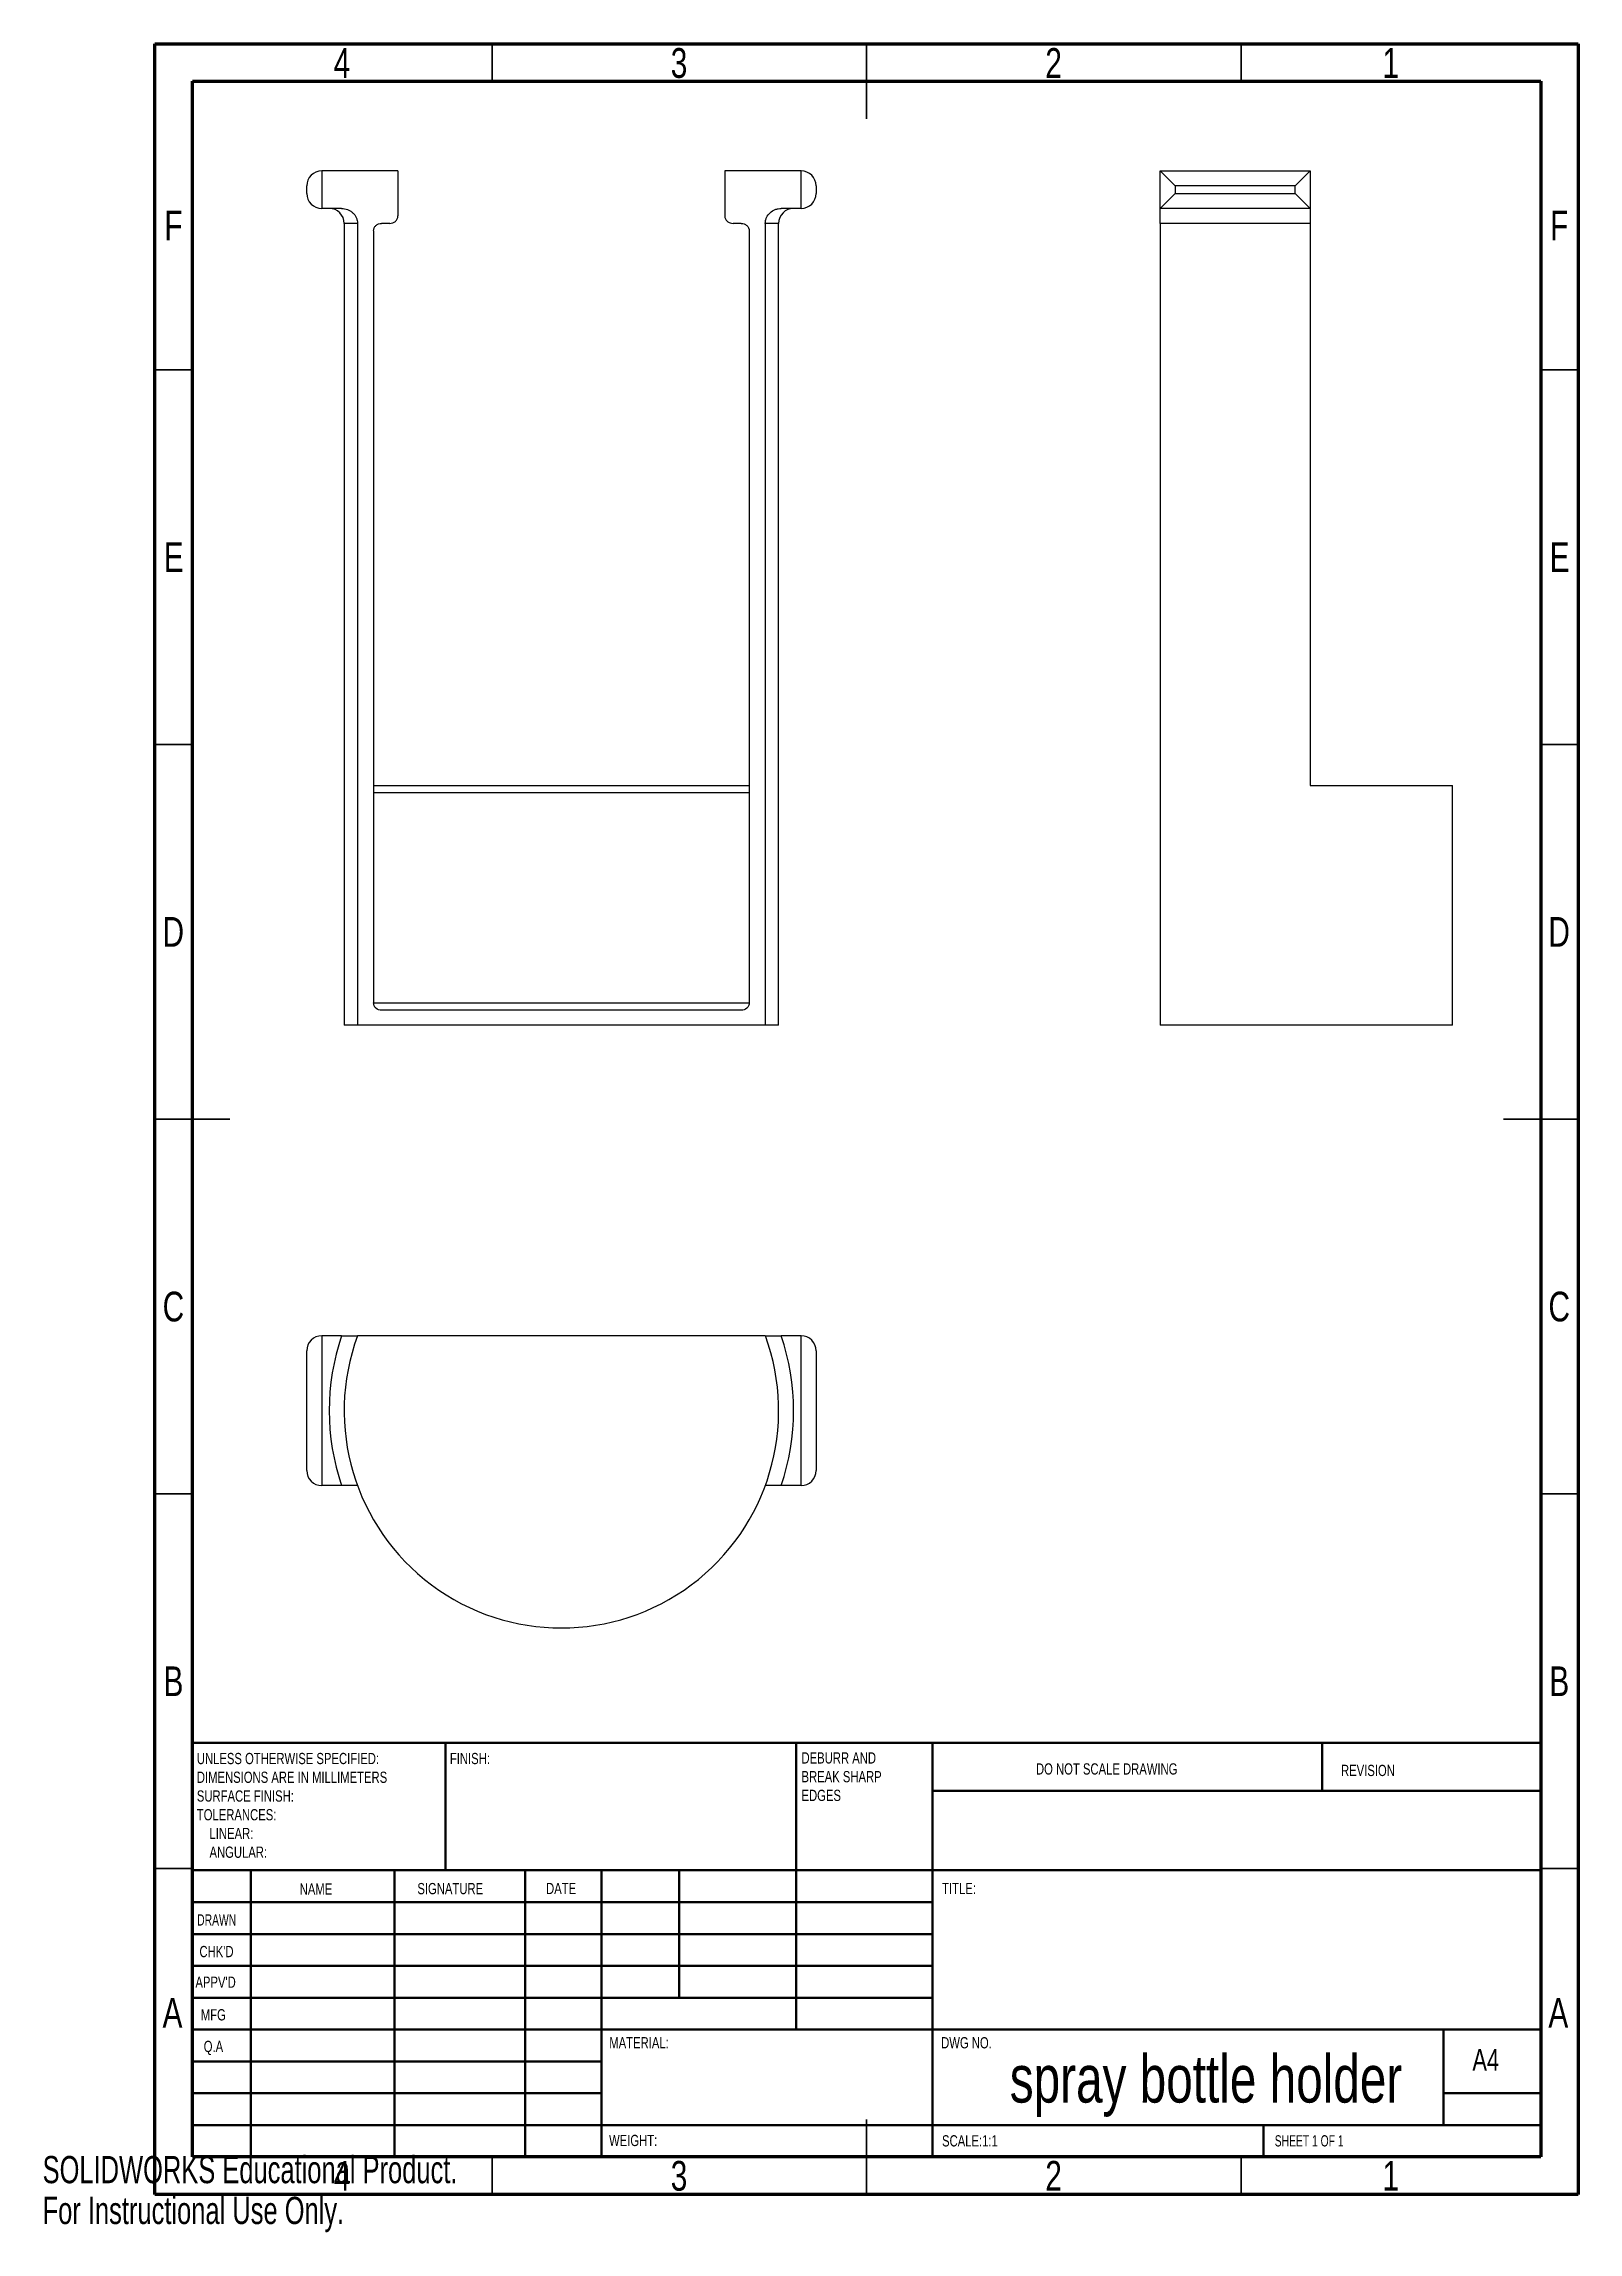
# Model space of a CAD drawing. Header units: millimetres. Extents: x 0 to 205, y 0 to 292.
import ezdxf

# ---------------------------------------------------------------- set-up
doc = ezdxf.new("R2010")
doc.units = ezdxf.units.MM
doc.styles.add('SLDTEXTSTYLE0', font='TXT', dxfattribs={"width": 0.75})
doc.styles.add('SLDTEXTSTYLE1', font='TXT', dxfattribs={"width": 0.686449})
doc.styles.add('SLDTEXTSTYLE2', font='TXT', dxfattribs={"width": 0.6875})
doc.styles.add('SLDTEXTSTYLE3', font='TXT', dxfattribs={"width": 0.7})

msp = doc.modelspace()

# ---------------------------------------------------------------- linework, layer by layer
at = {"color": 7, "linetype": 'Continuous', "lineweight": 70}
for p, q in [((15, 5), (15, 292)), ((15, 292), (205, 292)), ((205, 292), (205, 5)), ((20, 10), (20, 287)), ((20, 287), (200, 287)), ((200, 287), (200, 10)), ((200, 10), (20, 10)), ((205, 5), (15, 5))]:
    msp.add_line(p, q, dxfattribs=at)
at = {"color": 7, "linetype": 'Continuous', "lineweight": 35}
for p, q in [((60, 287), (60, 292)), ((110, 292), (110, 282)), ((110, 287), (110, 292)), ((160, 287), (160, 292)), ((20, 248.5), (15, 248.5)), ((200, 248.5), (205, 248.5)), ((20, 198.5), (15, 198.5)), ((200, 198.5), (205, 198.5)), ((15, 148.5), (25, 148.5)), ((20, 148.5), (15, 148.5)), ((205, 148.5), (195, 148.5)), ((200, 148.5), (205, 148.5)), ((20, 98.5), (15, 98.5)), ((200, 98.5), (205, 98.5)), ((20, 48.5), (15, 48.5)), ((200, 48.5), (205, 48.5)), ((110, 5), (110, 15)), ((60, 10), (60, 5)), ((110, 10), (110, 5)), ((160, 10), (160, 5))]:
    msp.add_line(p, q, dxfattribs=at)
at = {"color": 7, "linetype": 'Continuous', "lineweight": 25}
for p, q in [((37.26, 275.03), (37.26, 270.03)), ((47.44, 275.03), (37.26, 275.03)), ((47.44, 275.03), (47.44, 269.03)), ((91.07, 275.03), (91.07, 269.03)), ((101.26, 275.03), (91.07, 275.03)), ((101.26, 270.03), (101.26, 275.03)), ((149.21, 275.03), (169.21, 275.03)), ((149.21, 275.03), (151.21, 273.03)), ((149.21, 270.03), (149.21, 275.03)), ((169.21, 275.03), (167.21, 273.03)), ((169.21, 275.03), (169.21, 270.03)), ((35.26, 272.03), (35.26, 273.03)), ((103.26, 273.03), (103.26, 272.03)), ((151.21, 272.03), (149.21, 270.03)), ((167.21, 273.03), (151.21, 273.03)), ((151.21, 273.03), (151.21, 272.03)), ((151.21, 272.03), (167.21, 272.03)), ((167.21, 272.03), (167.21, 273.03)), ((167.21, 272.03), (169.21, 270.03)), ((39.91, 270.03), (37.26, 270.03)), ((101.26, 270.03), (98.6, 270.03)), ((169.21, 270.03), (149.21, 270.03)), ((40.26, 268.03), (40.26, 161.03)), ((42.03, 268.03), (40.26, 268.03)), ((42.03, 268.03), (42.03, 161.03)), ((44.18, 267.03), (44.18, 164.03)), ((46.34, 268.03), (45.26, 268.03)), ((93.26, 268.03), (92.17, 268.03)), ((94.34, 267.03), (94.34, 164.03)), ((96.48, 268.03), (96.48, 161.03)), ((98.26, 268.03), (96.48, 268.03)), ((98.26, 161.03), (98.26, 268.03)), ((169.21, 268.03), (149.21, 268.03)), ((149.21, 268.03), (149.21, 161.03)), ((169.21, 268.03), (169.21, 193.03)), ((44.18, 193.03), (94.34, 193.03)), ((169.21, 193.03), (188.21, 193.03)), ((188.21, 161.03), (188.21, 193.03)), ((94.34, 192.03), (44.18, 192.03)), ((44.18, 164.03), (94.34, 164.03)), ((42.03, 161.03), (40.26, 161.03)), ((96.48, 161.03), (42.03, 161.03)), ((93.26, 163.03), (45.26, 163.03)), ((98.26, 161.03), (96.48, 161.03)), ((188.21, 161.03), (149.21, 161.03)), ((35.26, 101.59), (35.26, 117.59)), ((37.26, 119.59), (37.26, 99.59)), ((39.91, 119.59), (37.26, 119.59)), ((96.48, 119.59), (42.03, 119.59)), ((101.26, 119.59), (98.6, 119.59)), ((101.26, 99.59), (101.26, 119.59)), ((103.26, 117.59), (103.26, 101.59)), ((39.91, 99.59), (37.26, 99.59)), ((101.26, 99.59), (98.6, 99.59))]:
    msp.add_line(p, q, dxfattribs=at)
at = {"color": 7, "linetype": 'Continuous', "lineweight": 50}
for p, q in [((20, 65.25), (200, 65.25)), ((20, 65.25), (20, 10)), ((53.8, 48.25), (53.8, 65.25)), ((100.6, 65.25), (100.6, 27)), ((118.8, 65.25), (118.8, 10)), ((170.8, 58.88), (170.8, 65.25)), ((200, 58.88), (118.8, 58.88)), ((200, 48.25), (20, 48.25)), ((27.8, 48.25), (27.8, 10)), ((46.99, 48.25), (46.99, 10)), ((64.4, 48.25), (64.4, 10)), ((74.6, 10), (74.6, 48.25)), ((85, 31.25), (85, 48.25)), ((118.8, 44), (20, 44)), ((118.8, 39.75), (20, 39.75)), ((118.8, 35.5), (20, 35.5)), ((118.8, 31.25), (20, 31.25)), ((74.6, 27), (20, 27)), ((74.6, 27), (200, 27)), ((187, 14.25), (187, 27)), ((74.6, 22.75), (20, 22.75)), ((74.6, 18.5), (20, 18.5)), ((200, 18.5), (187, 18.5)), ((20, 14.25), (200, 14.25)), ((163, 10), (163, 14.25))]:
    msp.add_line(p, q, dxfattribs=at)
at = {"color": 7, "linetype": 'Continuous', "lineweight": 25}
for centre, radius, start, end in [((37.26, 273.03), 2, 90, 180), ((101.26, 273.03), 2, 0, 90), ((37.26, 272.03), 2, 180, 270), ((101.26, 272.03), 2, 270, 0), ((38.26, 268.03), 2, 0, 90), ((100.26, 268.03), 2, 90, 180), ((37.26, 117.59), 2, 90, 180), ((69.26, 109.59), 31, 161.1809, 198.8191), ((69.26, 109.59), 29, 159.8287, 20.1713), ((69.26, 109.59), 31, 341.1809, 18.8191), ((101.26, 117.59), 2, 0, 90), ((37.26, 101.59), 2, 180, 270), ((101.26, 101.59), 2, 270, 0)]:
    msp.add_arc(centre, radius, start, end, dxfattribs=at)
for points, knots in [([(39.91, 270.03), (40.18, 270.03), (40.45, 269.98), (40.83, 269.83), (40.95, 269.77), (41.18, 269.63), (41.29, 269.55), (41.49, 269.37), (41.58, 269.27), (41.74, 269.05), (41.81, 268.93), (41.92, 268.69), (41.96, 268.56), (42.02, 268.3), (42.03, 268.16), (42.03, 268.03)], [0, 0, 0, 0, 0.25, 0.25, 0.375, 0.375, 0.5, 0.5, 0.625, 0.625, 0.75, 0.75, 0.875, 0.875, 1, 1, 1, 1]), ([(46.34, 268.03), (46.48, 268.03), (46.62, 268.05), (46.88, 268.14), (46.99, 268.21), (47.2, 268.39), (47.29, 268.5), (47.41, 268.75), (47.44, 268.89), (47.44, 269.03)], [0, 0, 0, 0, 0.25, 0.25, 0.5, 0.5, 0.75, 0.75, 1, 1, 1, 1]), ([(91.07, 269.03), (91.07, 268.89), (91.1, 268.75), (91.22, 268.5), (91.31, 268.39), (91.51, 268.21), (91.64, 268.14), (91.89, 268.05), (92.03, 268.03), (92.17, 268.03)], [0, 0, 0, 0, 0.25, 0.25, 0.5, 0.5, 0.75, 0.75, 1, 1, 1, 1]), ([(96.48, 268.03), (96.48, 268.16), (96.49, 268.3), (96.55, 268.56), (96.59, 268.69), (96.76, 269.06), (96.92, 269.28), (97.32, 269.64), (97.55, 269.78), (97.93, 269.93), (98.06, 269.96), (98.33, 270.01), (98.46, 270.03), (98.6, 270.03)], [0, 0, 0, 0, 0.125, 0.125, 0.25, 0.25, 0.5, 0.5, 0.75, 0.75, 0.875, 0.875, 1, 1, 1, 1]), ([(149.21, 268.03), (149.21, 268.16), (149.21, 268.3), (149.21, 268.56), (149.21, 268.69), (149.21, 269.06), (149.21, 269.28), (149.21, 269.64), (149.21, 269.78), (149.21, 269.93), (149.21, 269.96), (149.21, 270.01), (149.21, 270.03), (149.21, 270.03)], [0, 0, 0, 0, 0.125, 0.125, 0.25, 0.25, 0.5, 0.5, 0.75, 0.75, 0.875, 0.875, 1, 1, 1, 1]), ([(169.21, 270.03), (169.21, 270.03), (169.21, 269.98), (169.21, 269.83), (169.21, 269.77), (169.21, 269.63), (169.21, 269.55), (169.21, 269.37), (169.21, 269.27), (169.21, 269.05), (169.21, 268.93), (169.21, 268.69), (169.21, 268.56), (169.21, 268.3), (169.21, 268.16), (169.21, 268.03)], [0, 0, 0, 0, 0.25, 0.25, 0.375, 0.375, 0.5, 0.5, 0.625, 0.625, 0.75, 0.75, 0.875, 0.875, 1, 1, 1, 1]), ([(44.18, 267.03), (44.18, 267.16), (44.21, 267.3), (44.32, 267.54), (44.4, 267.66), (44.61, 267.84), (44.73, 267.91), (44.98, 268), (45.12, 268.03), (45.26, 268.03)], [0, 0, 0, 0, 0.25, 0.25, 0.5, 0.5, 0.75, 0.75, 1, 1, 1, 1]), ([(93.26, 268.03), (93.39, 268.03), (93.53, 268), (93.78, 267.91), (93.9, 267.84), (94.11, 267.66), (94.19, 267.55), (94.3, 267.3), (94.34, 267.16), (94.34, 267.03)], [0, 0, 0, 0, 0.25, 0.25, 0.5, 0.5, 0.75, 0.75, 1, 1, 1, 1]), ([(45.26, 163.03), (44.98, 163.03), (44.71, 163.12), (44.4, 163.4), (44.32, 163.5), (44.21, 163.75), (44.18, 163.89), (44.18, 164.03)], [0, 0, 0, 0, 0.5, 0.5, 0.75, 0.75, 1, 1, 1, 1]), ([(94.34, 164.03), (94.34, 163.89), (94.3, 163.75), (94.19, 163.5), (94.11, 163.39), (93.8, 163.12), (93.53, 163.03), (93.26, 163.03)], [0, 0, 0, 0, 0.25, 0.25, 0.5, 0.5, 1, 1, 1, 1]), ([(39.91, 119.59), (40.18, 119.59), (40.45, 119.59), (40.83, 119.59), (40.95, 119.59), (41.18, 119.59), (41.29, 119.59), (41.49, 119.59), (41.58, 119.59), (41.74, 119.59), (41.81, 119.59), (41.92, 119.59), (41.96, 119.59), (42.02, 119.59), (42.03, 119.59), (42.03, 119.59)], [0, 0, 0, 0, 0.25, 0.25, 0.375, 0.375, 0.5, 0.5, 0.625, 0.625, 0.75, 0.75, 0.875, 0.875, 1, 1, 1, 1]), ([(96.48, 119.59), (96.48, 119.59), (96.49, 119.59), (96.55, 119.59), (96.59, 119.59), (96.76, 119.59), (96.92, 119.59), (97.32, 119.59), (97.55, 119.59), (97.93, 119.59), (98.06, 119.59), (98.33, 119.59), (98.46, 119.59), (98.6, 119.59)], [0, 0, 0, 0, 0.125, 0.125, 0.25, 0.25, 0.5, 0.5, 0.75, 0.75, 0.875, 0.875, 1, 1, 1, 1]), ([(42.03, 99.59), (42.03, 99.59), (42.02, 99.59), (41.96, 99.59), (41.92, 99.59), (41.75, 99.59), (41.59, 99.59), (41.19, 99.59), (40.96, 99.59), (40.58, 99.59), (40.45, 99.59), (40.18, 99.59), (40.05, 99.59), (39.91, 99.59)], [0, 0, 0, 0, 0.125, 0.125, 0.25, 0.25, 0.5, 0.5, 0.75, 0.75, 0.875, 0.875, 1, 1, 1, 1]), ([(98.6, 99.59), (98.33, 99.59), (98.06, 99.59), (97.68, 99.59), (97.56, 99.59), (97.33, 99.59), (97.22, 99.59), (97.02, 99.59), (96.93, 99.59), (96.77, 99.59), (96.7, 99.59), (96.59, 99.59), (96.55, 99.59), (96.49, 99.59), (96.48, 99.59), (96.48, 99.59)], [0, 0, 0, 0, 0.25, 0.25, 0.375, 0.375, 0.5, 0.5, 0.625, 0.625, 0.75, 0.75, 0.875, 0.875, 1, 1, 1, 1])]:
    msp.add_open_spline(points, degree=3, knots=knots, dxfattribs=at)

# ---------------------------------------------------------------- texts
at = {"color": 7, "linetype": 'Continuous', "lineweight": 0}
for s, insert, char_height, attachment_point, style in [('4', (39.96, 291.42), 3.97, 2, 'SLDTEXTSTYLE0'), ('3', (84.96, 291.42), 3.97, 2, 'SLDTEXTSTYLE0'), ('2', (134.96, 291.42), 3.97, 2, 'SLDTEXTSTYLE0'), ('1', (179.96, 291.42), 3.97, 2, 'SLDTEXTSTYLE0'), ('F', (17.46, 269.72), 3.97, 2, 'SLDTEXTSTYLE0'), ('F', (202.46, 269.72), 3.97, 2, 'SLDTEXTSTYLE0'), ('E', (17.51, 225.47), 3.97, 2, 'SLDTEXTSTYLE0'), ('E', (202.51, 225.47), 3.97, 2, 'SLDTEXTSTYLE0'), ('D', (17.45, 175.47), 3.97, 2, 'SLDTEXTSTYLE0'), ('D', (202.45, 175.47), 3.97, 2, 'SLDTEXTSTYLE0'), ('C', (17.46, 125.47), 3.97, 2, 'SLDTEXTSTYLE0'), ('C', (202.46, 125.47), 3.97, 2, 'SLDTEXTSTYLE0'), ('B', (17.47, 75.47), 3.97, 2, 'SLDTEXTSTYLE0'), ('B', (202.47, 75.47), 3.97, 2, 'SLDTEXTSTYLE0'), ('UNLESS OTHERWISE SPECIFIED:', (20.59, 63.92), 1.5, 1, 'SLDTEXTSTYLE0'), ('DIMENSIONS ARE IN MILLIMETERS', (20.59, 61.42), 1.5, 1, 'SLDTEXTSTYLE0'), ('FINISH:', (54.37, 63.92), 1.5, 1, 'SLDTEXTSTYLE0'), ('DEBURR AND', (101.31, 64), 1.5, 1, 'SLDTEXTSTYLE0'), ('BREAK SHARP', (101.31, 61.5), 1.5, 1, 'SLDTEXTSTYLE0'), ('DO NOT SCALE DRAWING', (132.61, 62.53), 1.5, 1, 'SLDTEXTSTYLE0'), ('REVISION', (173.33, 62.33), 1.5, 1, 'SLDTEXTSTYLE0'), ('SURFACE FINISH:', (20.59, 58.92), 1.5, 1, 'SLDTEXTSTYLE0'), ('EDGES', (101.31, 59), 1.5, 1, 'SLDTEXTSTYLE0'), ('TOLERANCES:', (20.59, 56.42), 1.5, 1, 'SLDTEXTSTYLE0'), ('LINEAR:', (22.28, 53.92), 1.5, 1, 'SLDTEXTSTYLE0'), ('ANGULAR:', (22.28, 51.42), 1.5, 1, 'SLDTEXTSTYLE0'), ('NAME', (34.32, 46.5), 1.5, 1, 'SLDTEXTSTYLE0'), ('SIGNATURE', (50.03, 46.56), 1.5, 1, 'SLDTEXTSTYLE0'), ('DATE', (67.21, 46.58), 1.5, 1, 'SLDTEXTSTYLE0'), ('TITLE:', (120.09, 46.58), 1.5, 1, 'SLDTEXTSTYLE0'), ('DRAWN', (20.64, 42.38), 1.5, 1, 'SLDTEXTSTYLE1'), ("CHK'D", (20.94, 38.16), 1.5, 1, 'SLDTEXTSTYLE0'), ("APPV'D", (20.4, 34.07), 1.5, 1, 'SLDTEXTSTYLE0'), ('A', (17.34, 31.22), 3.97, 2, 'SLDTEXTSTYLE0'), ('MFG', (21.12, 29.72), 1.5, 1, 'SLDTEXTSTYLE0'), ('A', (202.34, 31.22), 3.97, 2, 'SLDTEXTSTYLE0'), ('Q.A', (21.51, 25.5), 1.5, 1, 'SLDTEXTSTYLE0'), ('MATERIAL:', (75.65, 25.99), 1.5, 1, 'SLDTEXTSTYLE0'), ('DWG NO.', (119.95, 25.99), 1.5, 1, 'SLDTEXTSTYLE0'), ('spray bottle holder', (155.31, 23.61), 6.35, 2, 'SLDTEXTSTYLE0'), ('A4', (190.87, 24.41), 2.91, 1, 'SLDTEXTSTYLE0'), ('WEIGHT:', (75.62, 12.95), 1.499, 1, 'SLDTEXTSTYLE0'), ('SCALE:1:1', (120.07, 12.9), 1.5, 1, 'SLDTEXTSTYLE0'), ('SHEET 1 OF 1', (164.48, 12.9), 1.5, 1, 'SLDTEXTSTYLE2'), ('4', (39.96, 9.47), 3.97, 2, 'SLDTEXTSTYLE0'), ('3', (84.96, 9.47), 3.97, 2, 'SLDTEXTSTYLE0'), ('2', (134.96, 9.47), 3.97, 2, 'SLDTEXTSTYLE0'), ('1', (179.96, 9.47), 3.97, 2, 'SLDTEXTSTYLE0')]:
    msp.add_mtext(s, dxfattribs=dict(at, insert=insert, char_height=char_height, attachment_point=attachment_point, style=style))
at = {"color": 7, "linetype": 'Continuous', "char_height": 3.633, "attachment_point": 1, "style": 'SLDTEXTSTYLE3'}
for s, insert in [('SOLIDWORKS Educational Product.', (0, 10.13)), ('For Instructional Use Only.', (0, 4.68))]:
    msp.add_mtext(s, dxfattribs=dict(at, insert=insert))

doc.saveas('drawing.dxf')
